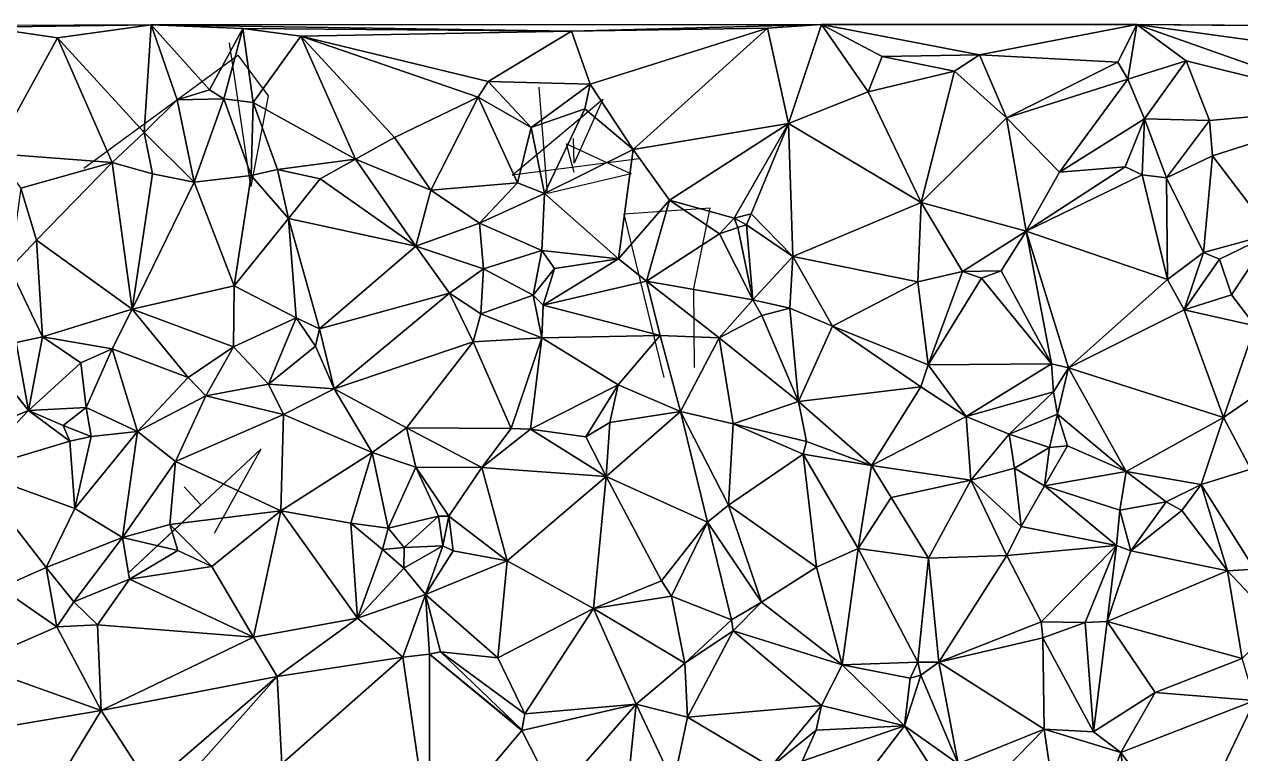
# Model space of a CAD drawing. Header units: metres. Extents: x -15 to 15, y -15.7 to 15.
# Drawn here: x -4.72 to 7.86, y 7.45 to 15 of the extents above; entities that cross this region are included whole.
import ezdxf

# ---------------------------------------------------------------- set-up
doc = ezdxf.new("R2010")
doc.units = ezdxf.units.M
doc.layers.add('CRACKS', color=1, linetype='Continuous')
doc.layers.add('STREET_MESH', color=7, linetype='Continuous')

msp = doc.modelspace()

# ---------------------------------------------------------------- linework, layer by layer
at = {"layer": 'CRACKS'}
for points in [[(-4.105, 13.513, 0.1), (-2.514, 14.681, 0.1), (-2.2, 14.261, 0.1), (-2.379, 13.32, 0.1), (-2.599, 14.807, 0.1)], [(0.964, 13.465, 0.1), (0.886, 13.763, 0.1), (1.555, 13.452, 0.1), (0.69, 13.251, 0.1), (0.604, 14.349, 0.1)], [(1.635, 13.609, 0.1), (0.323, 13.44, 0.1), (1.26, 14.225, 0.1), (0.963, 13.563, 0.1), (0.959, 13.819, 0.1)], [(2.207, 11.448, 0.1), (2.201, 12.265, 0.1), (2.371, 13.096, 0.1), (1.479, 13.037, 0.1), (1.891, 11.347, 0.1)], [(-2.754, 9.735, 0.1), (-2.271, 10.609, 0.1), (-3.643, 9.325, 0.1), (-2.894, 10.03, 0.1), (-3.067, 10.216, 0.1)]]:
    msp.add_polyline3d(points, dxfattribs=at)
at = {"layer": 'STREET_MESH'}
for points in [[(-5.133, 14.971), (-3.408, 14.994), (-14.621, 14.947)], [(-5.133, 14.971), (-4.377, 14.861), (-3.408, 14.994)], [(-5.035, 13.664), (-4.377, 14.861), (-5.133, 14.971)], [(-4.377, 14.861), (-3.481, 13.88), (-3.408, 14.994)], [(-3.481, 13.88), (-3.142, 14.219), (-3.408, 14.994)], [(-3.408, 14.994), (3.521, 14.996), (6.782, 14.999)], [(0.936, 14.927), (3.521, 14.996), (-3.408, 14.994)], [(0.936, 14.927), (-3.408, 14.994), (-2.46, 14.955)], [(-3.408, 14.994), (-2.806, 14.322), (-2.46, 14.955)], [(-3.142, 14.219), (-2.806, 14.322), (-3.408, 14.994)], [(0.936, 14.927), (2.963, 14.96), (3.521, 14.996)], [(2.963, 14.96), (3.181, 13.975), (3.521, 14.996)], [(3.181, 13.975), (4.004, 14.301), (3.521, 14.996)], [(3.521, 14.996), (5.154, 14.683), (6.782, 14.999)], [(4.004, 14.301), (4.15, 14.667), (3.521, 14.996)], [(4.15, 14.667), (5.154, 14.683), (3.521, 14.996)], [(5.154, 14.683), (6.586, 14.608), (6.782, 14.999)], [(6.586, 14.608), (6.688, 14.431), (6.782, 14.999)], [(6.688, 14.431), (7.291, 14.623), (6.782, 14.999)], [(14.933, 14.934), (6.782, 14.999), (12.615, 14.947)], [(6.782, 14.999), (10.883, 14.437), (12.615, 14.947)], [(9.172, 14.154), (10.883, 14.437), (6.782, 14.999)], [(7.291, 14.623), (9.172, 14.154), (6.782, 14.999)], [(-4.377, 14.861), (-5.035, 13.664), (-3.812, 13.57)], [(-3.481, 13.88), (-4.377, 14.861), (-3.812, 13.57)], [(-2.806, 14.322), (-2.658, 14.227), (-2.46, 14.955)], [(-2.658, 14.227), (-2.356, 14.19), (-2.46, 14.955)], [(-2.356, 14.19), (-1.861, 14.878), (-2.46, 14.955)], [(-1.861, 14.878), (0.936, 14.927), (-2.46, 14.955)], [(-1.861, 14.878), (-2.356, 14.19), (-1.296, 13.603)], [(-1.861, 14.878), (0.075, 14.409), (0.936, 14.927)], [(-0.895, 13.828), (-1.861, 14.878), (-1.296, 13.603)], [(0.075, 14.409), (-1.861, 14.878), (-0.027, 14.245)], [(-1.861, 14.878), (-0.895, 13.828), (-0.027, 14.245)], [(0.075, 14.409), (1.13, 14.38), (0.936, 14.927)], [(1.13, 14.38), (2.963, 14.96), (0.936, 14.927)], [(1.13, 14.38), (1.575, 13.706), (2.963, 14.96)], [(1.575, 13.706), (3.181, 13.975), (2.963, 14.96)], [(4.15, 14.667), (4.004, 14.301), (4.895, 14.514)], [(5.154, 14.683), (4.15, 14.667), (4.895, 14.514)], [(5.435, 14.032), (5.154, 14.683), (4.895, 14.514)], [(5.154, 14.683), (5.435, 14.032), (6.586, 14.608)], [(5.435, 14.032), (6.688, 14.431), (6.586, 14.608)], [(6.688, 14.431), (6.86, 14.02), (7.291, 14.623)], [(6.86, 14.02), (7.532, 14.005), (7.291, 14.623)], [(7.291, 14.623), (7.532, 14.005), (9.172, 14.154)], [(4.004, 14.301), (4.553, 13.155), (4.895, 14.514)], [(4.553, 13.155), (5.435, 14.032), (4.895, 14.514)], [(0.52, 13.931), (0.075, 14.409), (-0.027, 14.245)], [(0.52, 13.931), (1.13, 14.38), (0.075, 14.409)], [(1.13, 14.38), (0.52, 13.931), (1.075, 14.124)], [(1.575, 13.706), (1.13, 14.38), (1.075, 14.124)], [(5.983, 13.469), (6.688, 14.431), (5.435, 14.032)], [(6.86, 14.02), (6.688, 14.431), (5.983, 13.469)], [(-3.142, 14.219), (-3.481, 13.88), (-2.963, 13.367)], [(-3.142, 14.219), (-2.658, 14.227), (-2.806, 14.322)], [(-2.658, 14.227), (-3.142, 14.219), (-2.963, 13.367)], [(-2.375, 13.435), (-2.658, 14.227), (-2.963, 13.367)], [(-2.658, 14.227), (-2.375, 13.435), (-2.356, 14.19)], [(-0.895, 13.828), (-0.519, 13.284), (-0.027, 14.245)], [(-0.027, 14.245), (-0.519, 13.284), (0.377, 13.36)], [(0.52, 13.931), (-0.027, 14.245), (0.377, 13.36)], [(3.181, 13.975), (4.553, 13.155), (4.004, 14.301)], [(-2.375, 13.435), (-2.104, 13.499), (-2.356, 14.19)], [(-2.356, 14.19), (-2.104, 13.499), (-1.296, 13.603)], [(0.52, 13.931), (0.657, 13.248), (1.075, 14.124)], [(0.657, 13.248), (1.575, 13.706), (1.075, 14.124)], [(9.172, 14.154), (7.532, 14.005), (7.565, 13.638)], [(8.178, 12.832), (9.172, 14.154), (7.565, 13.638)], [(1.95, 13.181), (3.181, 13.975), (1.575, 13.706)], [(3.181, 13.975), (1.95, 13.181), (2.62, 12.994)], [(2.793, 13.039), (3.181, 13.975), (2.62, 12.994)], [(2.793, 13.039), (3.224, 12.597), (3.181, 13.975)], [(3.224, 12.597), (4.553, 13.155), (3.181, 13.975)], [(5.435, 14.032), (4.553, 13.155), (5.636, 12.859)], [(5.983, 13.469), (5.435, 14.032), (5.636, 12.859)], [(6.86, 14.02), (5.983, 13.469), (6.661, 13.524)], [(6.838, 13.442), (6.86, 14.02), (6.661, 13.524)], [(6.838, 13.442), (7.087, 13.412), (6.86, 14.02)], [(6.86, 14.02), (7.087, 13.412), (7.532, 14.005)], [(7.532, 14.005), (7.087, 13.412), (7.565, 13.638)], [(-3.394, 13.452), (-3.481, 13.88), (-3.812, 13.57)], [(-3.481, 13.88), (-3.394, 13.452), (-2.963, 13.367)], [(0.657, 13.248), (0.52, 13.931), (0.377, 13.36)], [(-0.519, 13.284), (-0.895, 13.828), (-1.296, 13.603)], [(-5.035, 13.664), (-4.756, 13.303), (-3.812, 13.57)], [(-2.104, 13.499), (-1.663, 13.402), (-1.296, 13.603)], [(-1.663, 13.402), (-0.674, 12.703), (-1.296, 13.603)], [(-0.674, 12.703), (-0.519, 13.284), (-1.296, 13.603)], [(1.421, 12.572), (1.575, 13.706), (0.657, 13.248)], [(1.421, 12.572), (1.95, 13.181), (1.575, 13.706)], [(7.087, 13.412), (7.471, 12.638), (7.565, 13.638)], [(7.471, 12.638), (8.178, 12.832), (7.565, 13.638)], [(-4.756, 13.303), (-4.596, 12.766), (-3.812, 13.57)], [(-4.596, 12.766), (-3.607, 12.054), (-3.812, 13.57)], [(-3.607, 12.054), (-3.394, 13.452), (-3.812, 13.57)], [(-2.375, 13.435), (-1.988, 12.99), (-2.104, 13.499)], [(-1.988, 12.99), (-1.663, 13.402), (-2.104, 13.499)], [(6.661, 13.524), (5.983, 13.469), (5.636, 12.859)], [(6.838, 13.442), (6.661, 13.524), (5.636, 12.859)], [(-3.394, 13.452), (-3.607, 12.054), (-2.963, 13.367)], [(-3.607, 12.054), (-2.551, 12.294), (-2.963, 13.367)], [(-2.551, 12.294), (-2.375, 13.435), (-2.963, 13.367)], [(-1.988, 12.99), (-2.375, 13.435), (-2.551, 12.294)], [(-0.674, 12.703), (-1.663, 13.402), (-1.988, 12.99)], [(-0.519, 13.284), (-0.014, 12.943), (0.377, 13.36)], [(-0.014, 12.943), (0.657, 13.248), (0.377, 13.36)], [(7.1, 12.358), (6.838, 13.442), (5.636, 12.859)], [(7.087, 13.412), (6.838, 13.442), (7.1, 12.358)], [(7.471, 12.638), (7.087, 13.412), (7.1, 12.358)], [(-4.596, 12.766), (-4.756, 13.303), (-4.87, 12.475)], [(-0.674, 12.703), (-0.014, 12.943), (-0.519, 13.284)], [(-0.014, 12.943), (0.63, 12.658), (0.657, 13.248)], [(0.63, 12.658), (1.421, 12.572), (0.657, 13.248)], [(1.712, 12.344), (1.95, 13.181), (1.421, 12.572)], [(2.467, 12.831), (1.95, 13.181), (1.712, 12.344)], [(1.95, 13.181), (2.467, 12.831), (2.62, 12.994)], [(3.224, 12.597), (4.517, 12.337), (4.553, 13.155)], [(4.517, 12.337), (4.979, 12.444), (4.553, 13.155)], [(4.553, 13.155), (4.979, 12.444), (5.636, 12.859)], [(-1.911, 11.962), (-1.988, 12.99), (-2.551, 12.294)], [(-1.911, 11.962), (-1.669, 11.848), (-1.988, 12.99)], [(-1.669, 11.848), (-0.674, 12.703), (-1.988, 12.99)], [(2.467, 12.831), (2.656, 12.896), (2.62, 12.994)], [(2.745, 12.924), (2.793, 13.039), (2.62, 12.994)], [(2.656, 12.896), (2.745, 12.924), (2.62, 12.994)], [(2.793, 13.039), (2.745, 12.924), (3.224, 12.597)], [(0.028, 12.469), (-0.014, 12.943), (-0.674, 12.703)], [(0.63, 12.658), (-0.014, 12.943), (0.028, 12.469)], [(2.467, 12.831), (1.712, 12.344), (2.812, 12.151)], [(2.656, 12.896), (2.467, 12.831), (2.812, 12.151)], [(2.745, 12.924), (2.656, 12.896), (2.812, 12.151)], [(3.224, 12.597), (2.745, 12.924), (2.812, 12.151)], [(4.979, 12.444), (5.379, 12.449), (5.636, 12.859)], [(5.379, 12.449), (5.899, 11.489), (5.636, 12.859)], [(5.899, 11.489), (6.076, 11.446), (5.636, 12.859)], [(6.076, 11.446), (7.1, 12.358), (5.636, 12.859)], [(7.471, 12.638), (7.636, 12.57), (8.178, 12.832)], [(7.636, 12.57), (7.76, 12.2), (8.178, 12.832)], [(7.76, 12.2), (8.005, 11.88), (8.178, 12.832)], [(-4.596, 12.766), (-4.87, 12.475), (-4.534, 11.767)], [(-4.596, 12.766), (-4.534, 11.767), (-3.607, 12.054)], [(-1.669, 11.848), (-0.326, 12.219), (-0.674, 12.703)], [(-0.326, 12.219), (0.028, 12.469), (-0.674, 12.703)], [(0.54, 12.197), (0.63, 12.658), (0.028, 12.469)], [(0.63, 12.658), (0.54, 12.197), (0.762, 12.474)], [(0.63, 12.658), (0.762, 12.474), (1.421, 12.572)], [(3.194, 12.064), (3.224, 12.597), (2.812, 12.151)], [(3.636, 11.877), (3.224, 12.597), (3.194, 12.064)], [(3.636, 11.877), (4.517, 12.337), (3.224, 12.597)], [(7.271, 12.046), (7.471, 12.638), (7.1, 12.358)], [(7.271, 12.046), (7.636, 12.57), (7.471, 12.638)], [(-4.534, 11.767), (-4.87, 12.475), (-4.806, 11.707)], [(-0.326, 12.219), (0, 12.006), (0.028, 12.469)], [(0, 12.006), (0.54, 12.197), (0.028, 12.469)], [(0.54, 12.197), (0.645, 12.094), (0.762, 12.474)], [(0.762, 12.474), (0.645, 12.094), (1.421, 12.572)], [(0.645, 12.094), (1.712, 12.344), (1.421, 12.572)], [(7.271, 12.046), (7.76, 12.2), (7.636, 12.57)], [(0.645, 12.094), (1.852, 11.781), (1.712, 12.344)], [(1.712, 12.344), (2.463, 11.756), (2.812, 12.151)], [(1.852, 11.781), (2.463, 11.756), (1.712, 12.344)], [(4.517, 12.337), (3.636, 11.877), (4.623, 11.478)], [(4.979, 12.444), (4.517, 12.337), (4.623, 11.478)], [(5.174, 12.373), (4.979, 12.444), (4.623, 11.478)], [(5.174, 12.373), (4.623, 11.478), (5.899, 11.489)], [(5.174, 12.373), (5.379, 12.449), (4.979, 12.444)], [(5.379, 12.449), (5.174, 12.373), (5.899, 11.489)], [(7.271, 12.046), (7.1, 12.358), (6.076, 11.446)], [(-2.551, 12.294), (-3.607, 12.054), (-2.559, 11.662)], [(-1.911, 11.962), (-2.551, 12.294), (-2.559, 11.662)], [(-1.516, 11.229), (-0.326, 12.219), (-1.669, 11.848)], [(-0.326, 12.219), (-1.516, 11.229), (-0.08, 11.714)], [(0, 12.006), (-0.326, 12.219), (-0.08, 11.714)], [(8.005, 11.88), (7.76, 12.2), (7.271, 12.046)], [(0.54, 12.197), (0, 12.006), (0.629, 11.756)], [(0.645, 12.094), (0.54, 12.197), (0.629, 11.756)], [(1.852, 11.781), (0.645, 12.094), (0.629, 11.756)], [(2.463, 11.756), (2.903, 11.989), (2.812, 12.151)], [(2.903, 11.989), (3.194, 12.064), (2.812, 12.151)], [(-4.534, 11.767), (-3.813, 11.642), (-3.607, 12.054)], [(-3.607, 12.054), (-3.813, 11.642), (-3.026, 11.345)], [(-3.607, 12.054), (-3.026, 11.345), (-2.559, 11.662)], [(-2.195, 11.278), (-1.911, 11.962), (-2.559, 11.662)], [(-1.911, 11.962), (-2.195, 11.278), (-1.71, 11.671)], [(-1.669, 11.848), (-1.911, 11.962), (-1.71, 11.671)], [(0.629, 11.756), (0, 12.006), (-0.08, 11.714)], [(2.903, 11.989), (2.463, 11.756), (3.285, 11.098)], [(3.194, 12.064), (2.903, 11.989), (3.285, 11.098)], [(3.636, 11.877), (3.194, 12.064), (3.285, 11.098)], [(7.678, 10.931), (7.271, 12.046), (6.076, 11.446)], [(7.678, 10.931), (8.005, 11.88), (7.271, 12.046)], [(-1.516, 11.229), (-1.669, 11.848), (-1.71, 11.671)], [(3.636, 11.877), (3.285, 11.098), (4.547, 11.25)], [(3.636, 11.877), (4.547, 11.25), (4.623, 11.478)], [(8.382, 11.42), (8.005, 11.88), (7.678, 10.931)], [(-4.999, 11.404), (-4.676, 11.004), (-4.806, 11.707)], [(-4.676, 11.004), (-4.534, 11.767), (-4.806, 11.707)], [(-4.534, 11.767), (-4.676, 11.004), (-4.135, 11.496)], [(-3.813, 11.642), (-4.534, 11.767), (-4.135, 11.496)], [(-1.516, 11.229), (-0.771, 10.826), (-0.08, 11.714)], [(-0.771, 10.826), (0.313, 10.817), (-0.08, 11.714)], [(0.313, 10.817), (0.629, 11.756), (-0.08, 11.714)], [(0.629, 11.756), (0.313, 10.817), (0.513, 10.81)], [(0.629, 11.756), (0.513, 10.81), (1.42, 11.271)], [(1.852, 11.781), (0.629, 11.756), (1.42, 11.271)], [(2.062, 10.995), (1.852, 11.781), (1.42, 11.271)], [(2.463, 11.756), (1.852, 11.781), (2.062, 10.995)], [(2.463, 11.756), (2.062, 10.995), (2.609, 10.865)], [(3.285, 11.098), (2.463, 11.756), (2.609, 10.865)], [(-4.081, 11.036), (-3.813, 11.642), (-4.135, 11.496)], [(-3.813, 11.642), (-4.081, 11.036), (-3.55, 10.789)], [(-3.026, 11.345), (-3.813, 11.642), (-3.55, 10.789)], [(-3.026, 11.345), (-2.845, 11.156), (-2.559, 11.662)], [(-2.845, 11.156), (-2.195, 11.278), (-2.559, 11.662)], [(-2.195, 11.278), (-1.516, 11.229), (-1.71, 11.671)], [(-4.676, 11.004), (-4.081, 11.036), (-4.135, 11.496)], [(4.623, 11.478), (4.547, 11.25), (5.018, 10.943)], [(5.899, 11.489), (4.623, 11.478), (5.018, 10.943)], [(5.92, 11.196), (5.899, 11.489), (5.018, 10.943)], [(5.899, 11.489), (5.92, 11.196), (6.076, 11.446)], [(5.92, 11.196), (5.962, 10.967), (6.076, 11.446)], [(5.962, 10.967), (6.67, 10.374), (6.076, 11.446)], [(6.67, 10.374), (7.678, 10.931), (6.076, 11.446)], [(-4.676, 11.004), (-4.999, 11.404), (-5.448, 10.686)], [(-2.845, 11.156), (-3.026, 11.345), (-3.55, 10.789)], [(8.382, 11.42), (7.678, 10.931), (7.96, 10.397)], [(-2.845, 11.156), (-2.042, 10.964), (-2.195, 11.278)], [(-2.042, 10.964), (-1.516, 11.229), (-2.195, 11.278)], [(-1.516, 11.229), (-2.042, 10.964), (-1.125, 10.571)], [(-0.771, 10.826), (-1.516, 11.229), (-1.125, 10.571)], [(0.513, 10.81), (1.085, 10.733), (1.42, 11.271)], [(1.085, 10.733), (1.333, 10.879), (1.42, 11.271)], [(1.333, 10.879), (2.062, 10.995), (1.42, 11.271)], [(3.285, 11.098), (4.039, 10.434), (4.547, 11.25)], [(4.547, 11.25), (4.039, 10.434), (5.018, 10.943)], [(5.462, 10.76), (5.92, 11.196), (5.018, 10.943)], [(5.962, 10.967), (5.92, 11.196), (5.462, 10.76)], [(-3.156, 10.477), (-2.845, 11.156), (-3.55, 10.789)], [(-2.042, 10.964), (-2.845, 11.156), (-3.156, 10.477)], [(3.285, 11.098), (2.609, 10.865), (3.367, 10.685)], [(4.039, 10.434), (3.285, 11.098), (3.367, 10.685)], [(-5.269, 10.382), (-4.676, 11.004), (-5.448, 10.686)], [(-4.251, 10.689), (-4.676, 11.004), (-5.269, 10.382)], [(-4.081, 11.036), (-4.676, 11.004), (-4.319, 10.85)], [(-4.676, 11.004), (-4.251, 10.689), (-4.319, 10.85)], [(-4.029, 10.734), (-4.081, 11.036), (-4.319, 10.85)], [(-4.081, 11.036), (-4.029, 10.734), (-3.55, 10.789)], [(-2.042, 10.964), (-3.156, 10.477), (-2.07, 9.968)], [(-1.125, 10.571), (-2.042, 10.964), (-2.07, 9.968)], [(2.062, 10.995), (1.295, 10.321), (2.343, 9.849)], [(1.333, 10.879), (1.295, 10.321), (2.062, 10.995)], [(2.559, 10.026), (2.062, 10.995), (2.343, 9.849)], [(2.062, 10.995), (2.559, 10.026), (2.609, 10.865)], [(4.039, 10.434), (5.064, 10.285), (5.018, 10.943)], [(5.064, 10.285), (5.462, 10.76), (5.018, 10.943)], [(5.962, 10.967), (5.462, 10.76), (5.879, 10.621)], [(6.065, 10.64), (5.962, 10.967), (5.879, 10.621)], [(5.962, 10.967), (6.065, 10.64), (6.67, 10.374)], [(-4.251, 10.689), (-4.029, 10.734), (-4.319, 10.85)], [(-0.771, 10.826), (-1.125, 10.571), (-0.673, 10.417)], [(0.008, 10.416), (-0.771, 10.826), (-0.673, 10.417)], [(-0.771, 10.826), (0.008, 10.416), (0.313, 10.817)], [(0.313, 10.817), (0.008, 10.416), (0.513, 10.81)], [(1.295, 10.321), (1.333, 10.879), (1.085, 10.733)], [(2.559, 10.026), (3.331, 10.553), (2.609, 10.865)], [(2.609, 10.865), (3.331, 10.553), (3.367, 10.685)], [(6.67, 10.374), (7.447, 10.239), (7.678, 10.931)], [(7.678, 10.931), (7.447, 10.239), (7.96, 10.397)], [(-4.029, 10.734), (-4.251, 10.689), (-4.198, 9.991)], [(-3.55, 10.789), (-4.198, 9.991), (-3.707, 9.692)], [(-3.55, 10.789), (-4.029, 10.734), (-4.198, 9.991)], [(-3.156, 10.477), (-3.55, 10.789), (-3.707, 9.692)], [(0.008, 10.416), (1.295, 10.321), (0.513, 10.81)], [(0.513, 10.81), (1.295, 10.321), (1.085, 10.733)], [(5.515, 10.409), (5.462, 10.76), (5.064, 10.285)], [(5.462, 10.76), (5.515, 10.409), (5.879, 10.621)], [(-4.251, 10.689), (-5.269, 10.382), (-4.198, 9.991)], [(-1.346, 9.838), (-1.125, 10.571), (-2.07, 9.968)], [(-1.346, 9.838), (-0.96, 9.788), (-1.125, 10.571)], [(-1.125, 10.571), (-0.96, 9.788), (-0.673, 10.417)], [(3.331, 10.553), (4.039, 10.434), (3.367, 10.685)], [(5.515, 10.409), (5.828, 10.224), (5.879, 10.621)], [(5.828, 10.224), (6.065, 10.64), (5.879, 10.621)], [(6.065, 10.64), (5.828, 10.224), (6.67, 10.374)], [(-3.217, 9.827), (-3.156, 10.477), (-3.707, 9.692)], [(-3.156, 10.477), (-3.217, 9.827), (-2.07, 9.968)], [(2.559, 10.026), (3.471, 9.384), (3.331, 10.553)], [(3.331, 10.553), (3.471, 9.384), (3.901, 9.577)], [(4.039, 10.434), (3.331, 10.553), (3.901, 9.577)], [(-5.269, 10.382), (-4.493, 9.381), (-4.198, 9.991)], [(-4.968, 9.171), (-4.493, 9.381), (-5.269, 10.382)], [(-0.96, 9.788), (-0.439, 9.913), (-0.673, 10.417)], [(-0.331, 9.91), (0.008, 10.416), (-0.673, 10.417)], [(-0.439, 9.913), (-0.331, 9.91), (-0.673, 10.417)], [(0.271, 9.448), (0.008, 10.416), (-0.331, 9.91)], [(0.008, 10.416), (0.271, 9.448), (1.295, 10.321)], [(1.295, 10.321), (0.271, 9.448), (1.164, 8.955)], [(1.866, 9.242), (1.295, 10.321), (1.164, 8.955)], [(1.295, 10.321), (1.866, 9.242), (2.343, 9.849)], [(4.243, 10.106), (4.039, 10.434), (3.901, 9.577)], [(4.039, 10.434), (4.243, 10.106), (5.064, 10.285)], [(5.584, 9.804), (5.515, 10.409), (5.064, 10.285)], [(5.828, 10.224), (5.515, 10.409), (5.584, 9.804)], [(6.67, 10.374), (5.828, 10.224), (6.606, 9.974)], [(7.085, 10.059), (6.67, 10.374), (6.606, 9.974)], [(7.085, 10.059), (7.447, 10.239), (6.67, 10.374)], [(7.447, 10.239), (7.997, 9.365), (7.96, 10.397)], [(5.064, 10.285), (4.243, 10.106), (4.626, 9.476)], [(5.439, 9.503), (5.064, 10.285), (4.626, 9.476)], [(5.584, 9.804), (5.064, 10.285), (5.439, 9.503)], [(6.572, 9.607), (5.828, 10.224), (5.584, 9.804)], [(5.828, 10.224), (6.572, 9.607), (6.606, 9.974)], [(7.085, 10.059), (7.248, 9.971), (7.447, 10.239)], [(7.447, 10.239), (7.248, 9.971), (7.719, 9.345)], [(7.997, 9.365), (7.447, 10.239), (7.719, 9.345)], [(4.243, 10.106), (3.901, 9.577), (4.626, 9.476)], [(-4.198, 9.991), (-4.493, 9.381), (-3.707, 9.692)], [(-2.07, 9.968), (-3.217, 9.827), (-2.781, 9.392)], [(-2.07, 9.968), (-2.781, 9.392), (-2.35, 8.66)], [(-1.276, 8.855), (-2.07, 9.968), (-2.35, 8.66)], [(-1.276, 8.855), (-1.346, 9.838), (-2.07, 9.968)], [(2.9, 9.023), (2.559, 10.026), (2.343, 9.849)], [(2.559, 10.026), (2.9, 9.023), (3.471, 9.384)], [(6.572, 9.607), (6.718, 9.553), (6.606, 9.974)], [(6.718, 9.553), (7.085, 10.059), (6.606, 9.974)], [(7.248, 9.971), (7.085, 10.059), (6.718, 9.553)], [(7.248, 9.971), (6.718, 9.553), (7.719, 9.345)], [(-3.134, 9.557), (-3.217, 9.827), (-3.707, 9.692)], [(-3.217, 9.827), (-3.134, 9.557), (-2.781, 9.392)], [(-1.276, 8.855), (-1.016, 9.567), (-1.346, 9.838)], [(-1.016, 9.567), (-0.96, 9.788), (-1.346, 9.838)], [(-0.439, 9.913), (-0.96, 9.788), (-0.792, 9.587)], [(-0.392, 9.606), (-0.439, 9.913), (-0.792, 9.587)], [(-0.439, 9.913), (-0.392, 9.606), (-0.331, 9.91)], [(-0.392, 9.606), (-0.288, 9.552), (-0.331, 9.91)], [(-0.288, 9.552), (0.271, 9.448), (-0.331, 9.91)], [(1.866, 9.242), (1.972, 9.083), (2.343, 9.849)], [(1.972, 9.083), (2.592, 8.839), (2.343, 9.849)], [(2.592, 8.839), (2.9, 9.023), (2.343, 9.849)], [(-4.493, 9.381), (-4.208, 9.027), (-3.707, 9.692)], [(-4.208, 9.027), (-3.634, 9.259), (-3.707, 9.692)], [(-3.634, 9.259), (-3.134, 9.557), (-3.707, 9.692)], [(-0.96, 9.788), (-1.016, 9.567), (-0.792, 9.587)], [(6.572, 9.607), (5.584, 9.804), (5.439, 9.503)], [(-0.798, 9.372), (-1.016, 9.567), (-1.276, 8.855)], [(-1.016, 9.567), (-0.798, 9.372), (-0.792, 9.587)], [(-0.798, 9.372), (-0.392, 9.606), (-0.792, 9.587)], [(-0.392, 9.606), (-0.798, 9.372), (-0.573, 9.1)], [(-0.392, 9.606), (-0.573, 9.1), (-0.288, 9.552)], [(3.471, 9.384), (3.734, 8.372), (3.901, 9.577)], [(3.734, 8.372), (4.516, 8.401), (3.901, 9.577)], [(3.901, 9.577), (4.516, 8.401), (4.626, 9.476)], [(5.791, 8.817), (6.572, 9.607), (5.439, 9.503)], [(6.246, 8.81), (6.572, 9.607), (5.791, 8.817)], [(6.572, 9.607), (6.246, 8.81), (6.475, 8.823)], [(6.572, 9.607), (6.475, 8.823), (6.718, 9.553)], [(-2.781, 9.392), (-3.134, 9.557), (-3.634, 9.259)], [(-0.288, 9.552), (-0.573, 9.1), (0.271, 9.448)], [(0.271, 9.448), (-0.573, 9.1), (0.175, 8.445)], [(0.271, 9.448), (0.175, 8.445), (1.164, 8.955)], [(4.516, 8.401), (4.734, 8.401), (4.626, 9.476)], [(4.734, 8.401), (5.439, 9.503), (4.626, 9.476)], [(4.734, 8.401), (5.791, 8.817), (5.439, 9.503)], [(6.718, 9.553), (6.475, 8.823), (7.719, 9.345)], [(-4.493, 9.381), (-4.968, 9.171), (-4.385, 8.768)], [(-4.208, 9.027), (-4.493, 9.381), (-4.385, 8.768)], [(-2.35, 8.66), (-2.781, 9.392), (-3.634, 9.259)], [(-0.573, 9.1), (-0.798, 9.372), (-1.276, 8.855)], [(2.9, 9.023), (3.734, 8.372), (3.471, 9.384)], [(6.475, 8.823), (7.872, 8.44), (7.719, 9.345)], [(8.229, 8.803), (7.997, 9.365), (7.719, 9.345)], [(7.872, 8.44), (8.229, 8.803), (7.719, 9.345)], [(-3.634, 9.259), (-4.208, 9.027), (-3.963, 8.789)], [(-2.35, 8.66), (-3.634, 9.259), (-3.963, 8.789)], [(1.972, 9.083), (1.866, 9.242), (1.164, 8.955)], [(-4.385, 8.768), (-4.968, 9.171), (-5.269, 8.382)], [(-0.573, 9.1), (-1.276, 8.855), (-0.808, 8.454)], [(-0.531, 8.484), (-0.573, 9.1), (-0.808, 8.454)], [(-0.573, 9.1), (-0.531, 8.484), (-0.419, 8.509)], [(-0.573, 9.1), (-0.419, 8.509), (0.175, 8.445)], [(2.11, 8.391), (1.972, 9.083), (1.164, 8.955)], [(1.972, 9.083), (2.11, 8.391), (2.592, 8.839)], [(-3.963, 8.789), (-4.208, 9.027), (-4.385, 8.768)], [(1.164, 8.955), (0.175, 8.445), (0.455, 7.866)], [(1.605, 7.968), (1.164, 8.955), (0.455, 7.866)], [(2.11, 8.391), (1.164, 8.955), (1.605, 7.968)], [(2.9, 9.023), (2.592, 8.839), (2.608, 8.724)], [(3.734, 8.372), (2.9, 9.023), (2.608, 8.724)], [(-2.106, 8.253), (-1.276, 8.855), (-2.35, 8.66)], [(-0.808, 8.454), (-1.276, 8.855), (-2.106, 8.253)], [(2.592, 8.839), (2.11, 8.391), (2.608, 8.724)], [(4.734, 8.401), (5.808, 8.653), (5.791, 8.817)], [(5.808, 8.653), (6.246, 8.81), (5.791, 8.817)], [(6.246, 8.81), (5.808, 8.653), (6.333, 7.681)], [(6.475, 8.823), (6.246, 8.81), (6.333, 7.681)], [(6.475, 8.823), (6.333, 7.681), (6.971, 8.088)], [(7.872, 8.44), (6.475, 8.823), (6.971, 8.088)], [(-3.926, 7.901), (-4.385, 8.768), (-5.269, 8.382)], [(-3.963, 8.789), (-4.385, 8.768), (-3.926, 7.901)], [(-2.35, 8.66), (-3.963, 8.789), (-3.926, 7.901)], [(2.608, 8.724), (2.11, 8.391), (2.136, 7.832)], [(2.608, 8.724), (2.136, 7.832), (3.52, 7.953)], [(3.734, 8.372), (2.608, 8.724), (3.52, 7.953)], [(-2.106, 8.253), (-2.35, 8.66), (-3.926, 7.901)], [(5.808, 8.653), (4.734, 8.401), (5.822, 7.707)], [(6.333, 7.681), (5.808, 8.653), (5.822, 7.707)], [(-0.808, 8.454), (-2.106, 8.253), (-2.059, 7.35)], [(-0.532, 6.565), (-0.808, 8.454), (-2.059, 7.35)], [(-0.532, 6.565), (-0.531, 8.484), (-0.808, 8.454)], [(-0.531, 8.484), (-0.532, 6.565), (0.424, 7.693)], [(-0.531, 8.484), (0.423, 7.701), (-0.419, 8.509)], [(0.423, 7.701), (-0.531, 8.484), (0.424, 7.693)], [(0.175, 8.445), (-0.419, 8.509), (0.455, 7.866)], [(-0.419, 8.509), (0.423, 7.701), (0.455, 7.866)], [(8.001, 8.004), (7.872, 8.44), (6.971, 8.088)], [(-5.534, 7.628), (-3.926, 7.901), (-5.269, 8.382)], [(2.136, 7.832), (2.11, 8.391), (1.605, 7.968)], [(4.381, 7.744), (3.734, 8.372), (3.52, 7.953)], [(4.516, 8.401), (3.734, 8.372), (4.437, 8.237)], [(3.734, 8.372), (4.381, 7.744), (4.437, 8.237)], [(4.516, 8.401), (4.437, 8.237), (4.548, 8.267)], [(4.734, 8.401), (4.516, 8.401), (4.548, 8.267)], [(4.934, 7.351), (4.734, 8.401), (4.548, 8.267)], [(4.734, 8.401), (4.934, 7.351), (5.822, 7.707)], [(-3.42, 7.12), (-2.106, 8.253), (-3.926, 7.901)], [(-3.227, 6.991), (-2.106, 8.253), (-3.42, 7.12)], [(-2.106, 8.253), (-3.227, 6.991), (-2.059, 7.35)], [(4.437, 8.237), (4.381, 7.744), (4.548, 8.267)], [(4.381, 7.744), (4.934, 7.351), (4.548, 8.267)], [(6.971, 8.088), (6.333, 7.681), (6.616, 7.468)], [(8.001, 8.004), (6.971, 8.088), (6.616, 7.468)], [(0.424, 7.693), (1.605, 7.968), (0.455, 7.866)], [(0.424, 7.693), (0.772, 7.012), (1.605, 7.968)], [(1.605, 7.968), (0.772, 7.012), (1.5, 6.922)], [(1.99, 7.148), (1.605, 7.968), (1.5, 6.922)], [(1.99, 7.148), (2.136, 7.832), (1.605, 7.968)], [(2.136, 7.832), (2.999, 7.318), (3.52, 7.953)], [(2.999, 7.318), (3.465, 7.699), (3.52, 7.953)], [(3.465, 7.699), (4.381, 7.744), (3.52, 7.953)], [(7.301, 6.547), (8.001, 8.004), (6.616, 7.468)], [(8.001, 8.004), (7.301, 6.547), (8.446, 7.442)], [(-5.534, 7.628), (-4.566, 6.843), (-3.926, 7.901)], [(-4.566, 6.843), (-3.42, 7.12), (-3.926, 7.901)], [(0.423, 7.701), (0.424, 7.693), (0.455, 7.866)], [(1.99, 7.148), (2.999, 7.318), (2.136, 7.832)], [(0.424, 7.693), (-0.532, 6.565), (0.772, 7.012)], [(3.465, 7.699), (2.999, 7.318), (3.32, 7.376)], [(4.381, 7.744), (3.32, 7.376), (3.35, 6.393)], [(4.381, 7.744), (3.465, 7.699), (3.32, 7.376)], [(5.035, 6.727), (4.381, 7.744), (3.35, 6.393)], [(4.934, 7.351), (4.381, 7.744), (5.035, 6.727)], [(5.822, 7.707), (4.934, 7.351), (5.122, 6.988)], [(6.072, 6), (5.822, 7.707), (5.122, 6.988)], [(5.822, 7.707), (6.072, 6), (6.616, 7.468)], [(6.333, 7.681), (5.822, 7.707), (6.616, 7.468)], [(-5.534, 7.628), (-5.719, 6.658), (-4.566, 6.843)], [(6.072, 6), (6.785, 6.209), (6.616, 7.468)], [(6.785, 6.209), (7.301, 6.547), (6.616, 7.468)]]:
    msp.add_3dface(points, dxfattribs=at)

doc.saveas('drawing.dxf')
